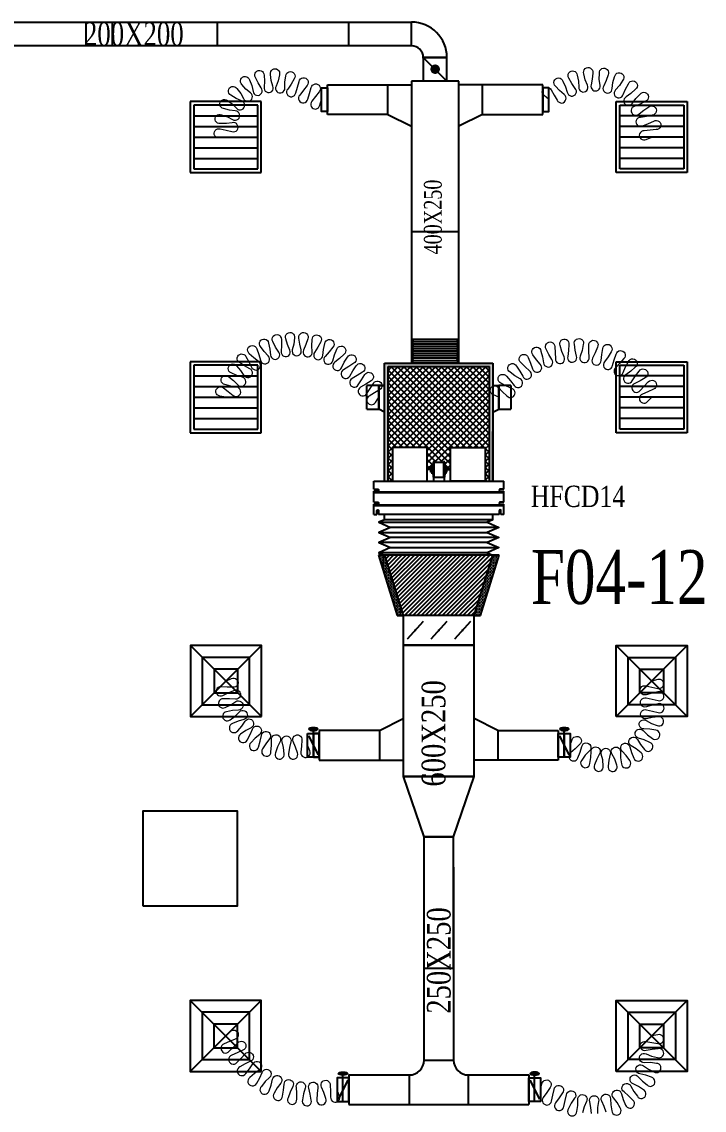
# Model space of a CAD drawing. Header units: metres. Extents: x 352651 to 1421851, y -87441 to -24441.
# Drawn here: x 672258 to 678025, y -66988 to -57785 of the extents above; entities that cross this region are included whole.
import ezdxf
from ezdxf.enums import TextEntityAlignment as Align

# ---------------------------------------------------------------- set-up
doc = ezdxf.new("R2010")
doc.units = ezdxf.units.M
doc.header["$LTSCALE"] = 300
doc.header["$MEASUREMENT"] = 0
for name, color, linetype in [('bat noi mem', 4, 'CONTINUOUS'), ('CUAGIO', 2, 'CONTINUOUS'), ('KT', 1, 'CONTINUOUS'), ('thiet bi', 11, 'CONTINUOUS'), ('vach', 6, 'CONTINUOUS')]:
    doc.layers.add(name, color=color, linetype=linetype)
doc.layers.add('noi mem', color=5, linetype='BATTING', lineweight=0)
doc.styles.add('PHU', font='vntimeh.shx', dxfattribs={"width": 0.8})
doc.styles.add('ROMANS', font='romans.shx', dxfattribs={"width": 0.75, "bigfont": 'romancvn.shx'})
doc.linetypes.add('BATTING', pattern='A,0.0001,-0.1,[134,ltypeshp.shx,S=0.1,R=0,X=-0.1,Y=0],-0.2,[134,ltypeshp.shx,S=0.1,R=180,X=0.1,Y=0],-0.1', length=0.4001)
pattern_1 = [(180, (1231450.94, -4848.227), (-6.25, 12.5), [0, -12.5])]

# ---------------------------------------------------------------- blocks, each defined once
blk = doc.blocks.new('cot1')
at = {"layer": 'vach'}
blk.add_lwpolyline([(-400, -400), (400, -400), (400, 400), (-400, 400)], close=True, dxfattribs=at)
blk = doc.blocks.new('SAD')
at = {"layer": 'CUAGIO', "color": 8}
for p, q in [((-300, -300), (300, 300)), ((300, -300), (-300, 300))]:
    blk.add_line(p, q, dxfattribs=at)
at = {"layer": 'CUAGIO'}
blk.add_lwpolyline([(300, -300), (300, 300), (-300, 300), (-300, -300)], close=True, dxfattribs=at)
at = {"layer": 'CUAGIO', "color": 8}
for points in [[(200, -200), (200, 200), (-200, 200), (-200, -200)], [(100, -100), (100, 100), (-100, 100), (-100, -100)]]:
    blk.add_lwpolyline(points, close=True, dxfattribs=at)
blk = doc.blocks.new('SAG')
at = {"layer": 'CUAGIO'}
for p, q in [((-300, 300), (-300, -300)), ((300, 300), (-300, 300)), ((300, -300), (300, 300)), ((-300, -300), (300, -300))]:
    blk.add_line(p, q, dxfattribs=at)
at = {"layer": 'CUAGIO', "color": 8}
for p, q in [((-270, 270), (-270, -270)), ((270, 270), (-270, 270)), ((-180, -270), (-180, 270)), ((-90, -270), (-90, 270)), ((0, -270), (0, 270)), ((90, -270), (90, 270)), ((180, -270), (180, 270)), ((270, -270), (270, 270)), ((-270, -270), (270, -270))]:
    blk.add_line(p, q, dxfattribs=at)
blk = doc.blocks.new('1-van gio D200')
at = {"layer": 'CUAGIO'}
h = blk.add_hatch(dxfattribs=at)
h.set_pattern_fill('ANSI31', color=256, scale=100, style=0)
edge = h.paths.add_edge_path()
edge.add_ellipse((486127, -58494), major_axis=(-38.1, 0), ratio=0.310482, start_angle=0, end_angle=360, ccw=False)
for p, q in [((486167, -58437.3), (486087.1, -58277.5)), ((486127, -58257.4), (486127, -58494))]:
    blk.add_line(p, q, dxfattribs=at)
at = {"layer": 'CUAGIO', "const_width": 3}
for points in [[(486127, -58457.4), (486177, -58457.4), (486177, -58257.4), (486077, -58257.4), (486077, -58457.4), (486127, -58457.4)], [(486167, -58437.3), (486087.1, -58277.5)], [(486127, -58257.4), (486127, -58494)]]:
    blk.add_lwpolyline(points, dxfattribs=at)
at = {"layer": 'CUAGIO'}
blk.add_lwpolyline([(486177, -58457.4), (486077, -58457.4), (486077, -58257.4), (486177, -58257.4)], close=True, dxfattribs=at)
at = {"layer": 'CUAGIO', "const_width": 5.35}
blk.add_lwpolyline([(486130.7, -58357.4, -1), (486123.3, -58357.4, -1)], format="xyb", close=True, dxfattribs=at)
at = {"layer": 'CUAGIO', "extrusion": (0, 0, -1)}
blk.add_ellipse((486127, -58494), major_axis=(-38.1, 0), ratio=0.310482, start_param=-1.570796, end_param=4.712389, dxfattribs=at)

msp = doc.modelspace()

# ---------------------------------------------------------------- hatches: boundary and pattern name
at = {"layer": 'CUAGIO'}
h = msp.add_hatch(dxfattribs=at)
h.set_pattern_fill('DOTS', color=2, scale=200, style=0)
h.set_pattern_definition([(0, (77245.287, -31132.81), (6.25, 12.5), [0, -12.5])])
h.paths.add_polyline_path([(676210.1, -60700.3), (676210.1, -61670.3), (676240.1, -61670.3), (676240.1, -60670.3), (675324.1, -60670.3), (675324.1, -61670.3), (675354.1, -61670.3), (675354.1, -60700.3)])
at = {"layer": 'CUAGIO', "ltscale": 1.5}
h = msp.add_hatch(dxfattribs=at)
h.set_pattern_fill('ANSI37', color=9, scale=300, style=0)
h.set_pattern_definition([(45, (124660.246, -1069.766), (-26.5165043, 26.5165043), []), (135, (124660.246, -1069.766), (-26.5165043, -26.5165043), [])])
h.paths.add_polyline_path([(675685.3, -61384.3), (675685.3, -61571.7), (675714.7, -61571.7), (675714.7, -61551.5), (675725.3, -61551.5), (675725.3, -61535.7), (675735.2, -61535.7), (675735.2, -61510.8, -1), (675741.7, -61508.7), (675824, -61508.7, -1), (675830.5, -61510.8), (675830.5, -61535.7), (675840.4, -61535.7), (675840.4, -61551.5), (675850.9, -61551.5), (675850.9, -61571.7), (675880.3, -61571.7), (675880.3, -61384.3), (676175.3, -61384.3), (676175.3, -61670.3), (676210.1, -61670.3), (676210.1, -60700.3), (675354.1, -60700.3), (675354.1, -61670.3), (675390.3, -61670.3), (675390.3, -61384.3)])
at = {"layer": 'CUAGIO'}
h = msp.add_hatch(dxfattribs=at)
h.set_pattern_fill('DOTS', color=2, scale=200, angle=180, style=0)
h.set_pattern_definition(pattern_1)
h.paths.add_polyline_path([(675482.1, -62805.3), (675429.8, -62805.3), (675271.8, -62295.3), (675324.1, -62295.3)])
h = msp.add_hatch(dxfattribs=at)
h.set_pattern_fill('ANSI31', color=256, scale=200, style=0)
h.set_pattern_definition([(45, (-181458.12, -88621.382), (-17.6776695, 17.6776695), [])])
h.paths.add_polyline_path([(675324.1, -62295.3), (675482.1, -62805.3), (676082.1, -62805.3), (676240.1, -62295.3)])
h = msp.add_hatch(dxfattribs=at)
h.set_pattern_fill('DOTS', color=2, scale=200, angle=180, style=0)
h.set_pattern_definition(pattern_1)
h.paths.add_polyline_path([(676134.5, -62805.3), (676082.1, -62805.3), (676240.1, -62295.3), (676292.5, -62295.3)])

# ---------------------------------------------------------------- linework, layer by layer
at = {"layer": 'bat noi mem'}
for p, q in [((675951.5, -60470.3), (675551.5, -60470.3)), ((675571.5, -60470.3), (675551.5, -60490.3)), ((675951.5, -60490.3), (675551.5, -60490.3)), ((675551.5, -60490.3), (675571.5, -60510.3)), ((675571.5, -60510.3), (675551.5, -60530.3)), ((675951.5, -60530.3), (675551.5, -60530.3)), ((675551.5, -60530.3), (675571.5, -60550.3)), ((675571.5, -60550.3), (675551.5, -60570.3)), ((675931.5, -60510.3), (675571.5, -60510.3)), ((675931.5, -60550.3), (675571.5, -60550.3)), ((675931.5, -60470.3), (675951.5, -60490.3)), ((675951.5, -60490.3), (675931.5, -60510.3)), ((675931.5, -60510.3), (675951.5, -60530.3)), ((675951.5, -60530.3), (675931.5, -60550.3)), ((675931.5, -60550.3), (675951.5, -60570.3)), ((675951.5, -60570.3), (675551.5, -60570.3)), ((675551.5, -60570.3), (675571.5, -60590.3)), ((675571.5, -60590.3), (675551.5, -60610.3)), ((675951.5, -60610.3), (675551.5, -60610.3)), ((675551.5, -60610.3), (675571.5, -60630.3)), ((675571.5, -60630.3), (675551.5, -60650.3)), ((675931.5, -60590.3), (675571.5, -60590.3)), ((675931.5, -60630.3), (675571.5, -60630.3)), ((675951.5, -60570.3), (675931.5, -60590.3)), ((675931.5, -60590.3), (675951.5, -60610.3)), ((675951.5, -60610.3), (675931.5, -60630.3)), ((675931.5, -60630.3), (675951.5, -60650.3)), ((675951.5, -60650.3), (675551.5, -60650.3)), ((675551.5, -60650.3), (675571.5, -60670.3)), ((675931.5, -60670.3), (675571.5, -60670.3)), ((675951.5, -60650.3), (675931.5, -60670.3)), ((675274.1, -62016.7), (676190.1, -62016.7)), ((675274.1, -62102.4), (676190.1, -62102.4)), ((676290.1, -62059.5), (675374.1, -62059.5)), ((676190.1, -62188.1), (675274.1, -62188.1)), ((676290.1, -62145.3), (675374.1, -62145.3)), ((676190.1, -62273.8), (675274.1, -62273.8)), ((676240.1, -62295.3), (675324.1, -62295.3)), ((675374.1, -62231), (676290.1, -62231))]:
    msp.add_line(p, q, dxfattribs=at)
for points in [[(675324.1, -61995.3), (675274.1, -62016.7), (675374.1, -62059.5), (675274.1, -62102.4), (675374.1, -62145.3), (675274.1, -62188.1), (675374.1, -62231), (675274.1, -62273.8), (675324.1, -62295.3)], [(676240.1, -61995.3), (676190.1, -62016.7), (676290.1, -62059.5), (676190.1, -62102.4), (676290.1, -62145.3), (676190.1, -62188.1), (676290.1, -62231), (676190.1, -62273.8), (676240.1, -62295.3)]]:
    msp.add_lwpolyline(points, dxfattribs=at)
at = {"layer": 'CUAGIO'}
for p, q in [((669469.6, -57788.1), (675551.5, -57788.1)), ((672799.6, -57788.1), (672799.6, -57988.1)), ((673021.5, -57788.1), (673021.5, -57988.1)), ((673909.6, -57788.1), (673909.6, -57988.1)), ((675019.6, -57788.1), (675019.6, -57988.1)), ((675551.5, -57988.1), (675551.5, -57788.1)), ((675551.5, -57988.1), (664629.4, -57988.1)), ((675851.5, -58088.1), (675651.5, -58088.1)), ((675651.5, -58088.1), (675851.5, -58287.8)), ((675651.5, -58092.1), (675651.5, -58088.1)), ((675651.5, -58088.1), (675851.5, -58088.1)), ((675651.5, -58092.1), (675651.5, -58287.8)), ((675851.5, -58287.8), (675851.5, -58088.8)), ((674841.5, -58567.7), (674841.5, -58317.7)), ((674841.5, -58317.7), (675551.5, -58317.7)), ((674851.5, -58317.7), (675551.5, -58317.7)), ((675351.5, -58567.7), (675351.5, -58317.7)), ((675351.5, -58567.7), (675351.5, -58317.7)), ((675551.5, -58287.8), (675551.5, -60670.3)), ((675951.5, -58287.8), (675551.5, -58287.8)), ((675851.5, -58287.8), (675651.5, -58287.8)), ((675951.5, -60670.3), (675951.5, -58287.8)), ((676651.4, -58317.7), (675951.5, -58317.7)), ((676661.4, -58317.7), (675951.5, -58317.7)), ((676151.5, -58567.7), (676151.5, -58317.7)), ((676151.5, -58567.7), (676151.5, -58317.7)), ((676661.4, -58567.7), (676661.4, -58317.7)), ((675351.5, -58567.7), (674841.5, -58567.7)), ((675351.5, -58567.7), (674851.5, -58567.7)), ((675351.5, -58567.7), (675551.5, -58667.7)), ((675351.5, -58567.7), (675551.5, -58667.7)), ((676151.5, -58567.7), (675951.5, -58667.7)), ((676151.5, -58567.7), (675951.5, -58667.7)), ((676151.5, -58567.7), (676651.4, -58567.7)), ((676151.5, -58567.7), (676661.4, -58567.7)), ((675951.5, -59560.3), (675551.5, -59560.3)), ((675851.5, -59560.3), (675651.5, -59560.3)), ((675354.1, -61670.3), (675354.1, -60700.3)), ((676210.1, -61670.3), (676210.1, -60700.3)), ((675174.4, -61059.6), (675174.4, -60859.6)), ((675274.1, -60859.6), (675174.4, -60859.6)), ((675274.1, -61059.6), (675274.1, -60859.6)), ((675274.1, -60859.6), (675274.1, -61059.6)), ((676290.1, -60859.6), (676290.1, -61059.6)), ((676290.1, -60859.6), (676290.1, -61059.6)), ((676290.1, -61059.6), (676290.1, -60859.6)), ((676389.8, -60859.6), (676389.8, -61059.6)), ((676290.1, -61059.6), (676389.8, -61059.6)), ((676240.1, -61670.3), (676240.1, -61248.9)), ((675649.1, -62856), (675515.2, -63004.6)), ((675849.1, -62856), (675715.2, -63004.6)), ((676049.1, -62856), (675915.2, -63004.6)), ((676082.1, -63055.3), (675482.1, -63055.3)), ((675282.1, -63777.1), (675482.1, -63677.1)), ((676282.1, -63777.1), (676082.1, -63677.1)), ((675282.1, -63777.1), (674772.1, -63777.1)), ((674772.1, -63777.1), (674772.1, -64027.1)), ((675282.1, -63777.1), (675282.1, -64027.1)), ((676282.1, -63777.1), (676792.1, -63777.1)), ((676282.1, -63777.1), (676282.1, -64027.1)), ((676792.1, -63777.1), (676792.1, -64027.1)), ((674772.1, -64027.1), (675482.1, -64027.1)), ((676792.1, -64027.1), (676082.1, -64027.1)), ((675657.2, -66564.8), (675907.2, -66564.8)), ((675022.2, -66689.8), (675022.2, -66939.8)), ((675532.2, -66689.8), (675532.2, -66939.8)), ((676032.2, -66939.8), (676032.2, -66689.8)), ((676542.2, -66689.8), (676542.2, -66939.8))]:
    msp.add_line(p, q, dxfattribs=at)
at = {"layer": 'CUAGIO', "color": 2}
for p, q in [((675324.1, -61670.3), (675324.1, -60670.3)), ((675324.1, -60670.3), (676240.1, -60670.3)), ((675354.1, -60700.3), (676210.1, -60700.3)), ((676240.1, -60670.3), (676240.1, -61670.3)), ((676292.5, -62295.3), (675271.8, -62295.3)), ((676240.1, -62295.3), (676292.5, -62295.3)), ((675429.8, -62805.3), (675482.1, -62805.3)), ((676066.7, -62805.3), (675497.6, -62805.3)), ((676082.1, -62805.3), (676134.5, -62805.3))]:
    msp.add_line(p, q, dxfattribs=at)
at = {"layer": 'CUAGIO', "ltscale": 1.5}
msp.add_line((675022.2, -66939.8), (676542.2, -66939.8), dxfattribs=at)
at = {"layer": 'CUAGIO'}
for points, const_width in [([(675731.5, -58185.8, 1), (675771.5, -58185.8, 1)], 40), ([(675577.1, -62930.3, -1), (675587.1, -62930.3, -1)], 10), ([(675777.1, -62930.3, -1), (675787.1, -62930.3, -1)], 10), ([(675977.1, -62930.3, -1), (675987.1, -62930.3, -1)], 10)]:
    msp.add_lwpolyline(points, format="xyb", close=True, dxfattribs=dict(at, const_width=const_width))
for points in [[(674841.5, -58542.7), (674791.5, -58542.7), (674791.5, -58342.7), (674841.5, -58342.7)], [(676661.4, -58542.7), (676711.4, -58542.7), (676711.4, -58342.7), (676661.4, -58342.7)], [(675482.1, -63055.3), (676082.1, -63055.3), (676082.1, -62805.3), (675482.1, -62805.3)], [(674772.1, -63802.1), (674722.1, -63802.1), (674722.1, -64002.1), (674772.1, -64002.1)], [(676792.1, -63802.1), (676842.1, -63802.1), (676842.1, -64002.1), (676792.1, -64002.1)], [(676082.1, -64165.3), (675482.1, -64165.3), (675657.1, -64675.3), (675907.1, -64675.3)], [(675657.1, -64675.3), (675657.1, -65785.3), (675907.1, -65785.3), (675907.1, -64675.3)]]:
    msp.add_lwpolyline(points, close=True, dxfattribs=at)
for points in [[(675324.1, -60859.6), (675274.1, -60859.6)], [(675274.1, -60859.6), (675324.1, -60859.6)], [(676240.1, -60859.6), (676290.1, -60859.6)], [(676240.1, -60859.6), (676290.1, -60859.6)], [(676389.8, -60859.6), (676290.1, -60859.6)], [(675174.4, -61059.6), (675274.1, -61059.6)], [(675324.1, -61084.8), (675274.1, -61059.6)], [(676240.1, -61084.8), (676290.1, -61059.6)], [(675271.8, -62295.3), (675429.8, -62805.3)], [(676082.1, -62805.3), (676240.1, -62295.3), (675324.1, -62295.3), (675482.1, -62805.3)], [(676134.5, -62805.3), (676292.5, -62295.3)]]:
    msp.add_lwpolyline(points, dxfattribs=at)
at = {"layer": 'CUAGIO', "color": 2}
msp.add_lwpolyline([(675482.1, -64165.3), (676082.1, -64165.3), (676082.1, -63055.3), (675482.1, -63055.3)], close=True, dxfattribs=at)
at = {"layer": 'CUAGIO'}
for points in [[(675022.2, -66689.8), (675532.2, -66689.8, 0.414214), (675657.2, -66564.8), (675657.2, -64932.6)], [(675907.2, -64932.6), (675907.2, -66564.8, 0.414214), (676032.2, -66689.8), (676542.2, -66689.8)]]:
    msp.add_lwpolyline(points, format="xyb", dxfattribs=at)
for radius in [300, 100]:
    msp.add_arc((675551.5, -58088.1), radius, 0, 90, dxfattribs=at)
at = {"layer": 'noi mem', "linetype": 'ByBlock', "ltscale": 1.5}
for points in [[(673982.1, -58759.6), (673931.8, -58766.2, -1.333333), (673935, -58691.3), (673984.6, -58702.1), (674034, -58713.3, 1.333333), (674037.5, -58638.3), (673987.3, -58644.7), (673935.5, -58645.6, -1.333333), (673947, -58571.5), (673996.1, -58588), (674040.3, -58610.8, 1.333333), (674062.3, -58539.1), (674012.9, -58533.1), (673963.1, -58519.1, -1.333333), (673995.3, -58451.4), (674037.6, -58481.3), (674073.4, -58515.8, 1.333333), (674115.1, -58453.5), (674069.5, -58433.5), (674025.8, -58405.8, -1.333333), (674076.1, -58350.2), (674108.1, -58391), (674132.4, -58434.3, 1.333333), (674190.3, -58386.5), (674152.3, -58354.4), (674118.4, -58315.3, -1.333333), (674182.5, -58276.4), (674201.4, -58324.6), (674212.4, -58373.2, 1.333333), (674281.5, -58344), (674254.4, -58302.3), (674233, -58255.1, -1.333333), (674305.6, -58236.3), (674309.9, -58287.9), (674306.5, -58337.5, 1.333333), (674381, -58329.5), (674367, -58281.7), (674360.2, -58230.4, -1.333333), (674435.1, -58233.2), (674424.4, -58283.9), (674406.9, -58330.4, 1.333333), (674480.6, -58344.1), (674480.9, -58294.3), (674489, -58243.2, -1.333333), (674560, -58267.4), (674535.2, -58312.8), (674505.6, -58353.5, 1.333333), (674573, -58386.4), (674586.8, -58338.1), (674601.8, -58289.6, -1.333333), (674668.6, -58323.7), (674638, -58364.2), (674607.5, -58404.8, 1.333333), (674674.2, -58438.9), (674689.2, -58390.4), (674704.1, -58341.9, -1.333333), (674770.9, -58376), (674740.4, -58416.5), (674709.8, -58457.1, 1.333333), (674776.6, -58491.2), (674791.5, -58442.7)], [(676711.4, -58442.7), (676673.5, -58409.1, -1.333333), (676731.3, -58361.3), (676757.2, -58404.7), (676782.8, -58448.1, 1.333333), (676840.8, -58400.6), (676803.3, -58367), (676768.5, -58329, -1.333333), (676830.8, -58287.3), (676852.7, -58333.9), (676867.7, -58381.3, 1.333333), (676934.8, -58347.8), (676905.9, -58307.3), (676881.6, -58261.9, -1.333333), (676952.4, -58237), (676962, -58287.6), (676964.7, -58337.2, 1.333333), (677038, -58321.5), (677020.1, -58275.1), (677008, -58225, -1.333333), (677082.7, -58218.6), (677079.3, -58270), (677069.6, -58318.7, 1.333333), (677144.6, -58321.7), (677138.7, -58272.4), (677139.5, -58220.9, -1.333333), (677213.4, -58233.2), (677197.4, -58282.2), (677175.8, -58326.9, 1.333333), (677247.7, -58348.5), (677254.3, -58299.3), (677267.9, -58249.5, -1.333333), (677336.4, -58279.9), (677308.7, -58323.4), (677276.7, -58361.3, 1.333333), (677340.9, -58400.1), (677359.6, -58354.1), (677385.1, -58309.3, -1.333333), (677443.9, -58355.8), (677406.2, -58391), (677365.8, -58419.8, 1.333333), (677418.3, -58473.3), (677447.9, -58433.4), (677483.7, -58396.4, -1.333333), (677529.1, -58456.1), (677483.9, -58480.7), (677437.5, -58498.6, 1.333333), (677475.1, -58563.5), (677513.7, -58532.2), (677557.6, -58505.3, -1.333333), (677586.7, -58574.4), (677536.7, -58587), (677487.3, -58593, 1.333333), (677507.8, -58665.2), (677553.1, -58644.2), (677599.6, -58624.4, -1.333333), (677618, -58697.2), (677567.6, -58701.9), (677517.2, -58706.6, 1.333333), (677535.5, -58779.3), (677582.1, -58759.6)], [(673982.1, -60959.6), (673931.8, -60949.7, -1.333333), (673962.5, -60881.3), (674003.4, -60912.3), (674044.2, -60943.4, 1.333333), (674075, -60875), (674024.6, -60865.1), (673974.3, -60852.5, -1.333333), (674008.3, -60785.7), (674048.1, -60819), (674083.9, -60854.9, 1.333333), (674123.5, -60791.2), (674075.4, -60775), (674027.9, -60754.1, -1.333333), (674072.8, -60694), (674106.3, -60733.5), (674135.6, -60775, 1.333333), (674185.4, -60719), (674140.7, -60694.8), (674097.5, -60666.2, -1.333333), (674151.8, -60614.5), (674178.2, -60659.2), (674200, -60705.1, 1.333333), (674258.6, -60658.2), (674218.7, -60626.9), (674180.9, -60591.3, -1.333333), (674243.2, -60549.6), (674261.7, -60598.1), (674275.4, -60647, 1.333333), (674341.1, -60610.8), (674307, -60573.1), (674275.8, -60531.6, -1.333333), (674344.3, -60501.1), (674354.3, -60552), (674359.5, -60602.5, 1.333333), (674430.4, -60577.9), (674403.2, -60535), (674379.5, -60488.9, -1.333333), (674452.2, -60470.4), (674453.4, -60522.3), (674450, -60573, 1.333333), (674524, -60560.7), (674504.4, -60513.8), (674488.9, -60464.4, -1.333333), (674563.6, -60458.5), (674556, -60509.8), (674544.1, -60559.1, 1.333333), (674619.1, -60559.6), (674607.8, -60510.1), (674600.8, -60458.7, -1.333333), (674675.5, -60465.6), (674659.3, -60514.8), (674639.2, -60561.5, 1.333333), (674713, -60574.7), (674710.3, -60523.9), (674712.1, -60472.1, -1.333333), (674784.6, -60491.5), (674760.3, -60537.3), (674732.5, -60579.9, 1.333333), (674803.1, -60605.4), (674809, -60554.9), (674819.6, -60504.2, -1.333333), (674887.7, -60535.6), (674856, -60576.6), (674821.4, -60613.8, 1.333333), (674886.6, -60650.9), (674901, -60602.2), (674920, -60553.9, -1.333333), (674981.8, -60596.4), (674943.6, -60631.5), (674903.3, -60662.4, 1.333333), (674961.2, -60709.9), (674983.6, -60664.3), (675010.5, -60620, -1.333333), (675064.3, -60672.3), (675020.8, -60700.4), (674976.9, -60727.1, 1.333333), (675029.3, -60780.7), (675057, -60737.4), (675084.6, -60694.2, -1.333333), (675137, -60747.8), (675093.2, -60774.4), (675049.3, -60801.1, 1.333333), (675101.7, -60854.7), (675129.4, -60811.5), (675157, -60768.2, -1.333333), (675209.4, -60821.8), (675165.6, -60848.5), (675121.7, -60875.1, 1.333333), (675174.1, -60928.8), (675201.7, -60885.5), (675229.4, -60842.3, -1.333333), (675281.8, -60895.9), (675237.9, -60922.5), (675194.1, -60949.2, 1.333333), (675246.5, -61002.8), (675274.1, -60959.6)], [(676290.1, -60959.6), (676243.6, -60939.2, -1.333333), (676285.4, -60877), (676321.8, -60912.4), (676358.1, -60947.8, 1.333333), (676400.1, -60885.7), (676353.6, -60865.3), (676307.8, -60841.9, -1.333333), (676353.3, -60782.2), (676388, -60820), (676418.8, -60859.8, 1.333333), (676468.8, -60803.9), (676425.9, -60777.7), (676384.5, -60747.3, -1.333333), (676438.8, -60695.7), (676467.1, -60738.6), (676491.1, -60782.7, 1.333333), (676549.4, -60735.6), (676511.3, -60702.8), (676475.2, -60666.2, -1.333333), (676537.1, -60623.9), (676558.2, -60670.8), (676574.8, -60718.2, 1.333333), (676639.9, -60680.9), (676607.5, -60642.6), (676577.7, -60600.7, -1.333333), (676645.6, -60568.7), (676658.9, -60618.4), (676667.8, -60667.8, 1.333333), (676738, -60641.4), (676712.1, -60598.4), (676689.4, -60552.3, -1.333333), (676761.5, -60531.6), (676766.7, -60582.7), (676767.6, -60633, 1.333333), (676841.1, -60618.1), (676822.4, -60571.5), (676807.4, -60522.3, -1.333333), (676881.8, -60513.4), (676878.8, -60564.7), (676871.7, -60614.5, 1.333333), (676946.6, -60611.5), (676935.6, -60562.5), (676928.6, -60511.6, -1.333333), (677003.5, -60514.7), (676992.4, -60564.8), (676977.4, -60612.8, 1.333333), (677051.8, -60621.9), (677048.8, -60571.7), (677050, -60520.3, -1.333333), (677123.5, -60535.3), (677104.4, -60583), (677082, -60628, 1.333333), (677154, -60648.8), (677159, -60598.8), (677168.4, -60548.3, -1.333333), (677238.6, -60574.8), (677212.2, -60618.9), (677182.8, -60659.7, 1.333333), (677250.6, -60691.8), (677263.5, -60643.2), (677280.9, -60594.8, -1.333333), (677345.9, -60632.2), (677312.8, -60671.5), (677277.3, -60707.1, 1.333333), (677339.1, -60749.6), (677359.6, -60703.7), (677384.5, -60658.7, -1.333333), (677442.7, -60706), (677403.7, -60739.5), (677363, -60769, 1.333333), (677417.3, -60820.8), (677444.8, -60778.7), (677476.5, -60738.3, -1.333333), (677526.5, -60794.2), (677482.7, -60821.1), (677437.8, -60843.7, 1.333333), (677483.1, -60903.5), (677517, -60866.4), (677552.8, -60830.3, -1.333333), (677595.7, -60891.8), (677549.6, -60913), (677503.4, -60934.2, 1.333333), (677546.4, -60995.7), (677582.1, -60959.6)], [(673983.5, -63359.6), (674030.3, -63338.2, -1.333333), (674044.7, -63411.8), (673993.3, -63409.7), (673941.9, -63407.5, 1.333333), (673956.3, -63481.1), (674003.1, -63459.8), (674049.9, -63438.4, -1.333333), (674064.3, -63512), (674012.9, -63509.9), (673961, -63509.2, 1.333333), (673977.3, -63582.4), (674024, -63559.7), (674067.1, -63532.9, -1.333333), (674090.6, -63604.1), (674040, -63608.2), (673988.8, -63618, 1.333333), (674019.5, -63686.4), (674060.8, -63654.8), (674097.5, -63619.6, -1.333333), (674135.1, -63684.5), (674086.4, -63698.9), (674038.4, -63719, 1.333333), (674082.6, -63779.7), (674116.5, -63740.2), (674145.1, -63698.3, -1.333333), (674195.3, -63754), (674150.6, -63778.1), (674107.8, -63807.7, 1.333333), (674163.4, -63858), (674188.5, -63812.3), (674207.9, -63765.4, -1.333333), (674268.5, -63809.7), (674229.7, -63842.4), (674193.9, -63880.2, 1.333333), (674258.7, -63917.9), (674273.8, -63868.1), (674283.2, -63818.2, -1.333333), (674351.5, -63849), (674320.3, -63889.1), (674293, -63933.4, 1.333333), (674364.2, -63957), (674368.8, -63905.1), (674367.7, -63854.4, -1.333333), (674440.9, -63870.5), (674418.6, -63916.1), (674401, -63965.1, 1.333333), (674475.5, -63973.5), (674469.3, -63921.8), (674457.8, -63872.4, -1.333333), (674532.8, -63873.1), (674520.4, -63922.3), (674513.2, -63973.9, 1.333333), (674587.9, -63966.8), (674571.2, -63917.5), (674551.8, -63869.8, -1.333333), (674626, -63858.6), (674621.7, -63909.8), (674617.3, -63961, 1.333333), (674691.5, -63949.8), (674672.1, -63902.1)], [(676892.1, -63902.1), (676910.6, -63854.1, -1.333333), (676972.4, -63896.6), (676934.3, -63931), (676896.1, -63965.5, 1.333333), (676958, -64007.9), (676976.4, -63959.9), (676991, -63911.5, -1.333333), (677055.7, -63949.4), (677020.5, -63985.7), (676989.7, -64027.9, 1.333333), (677058.8, -64057.1), (677067.5, -64005.6), (677069, -63955, -1.333333), (677141.3, -63975), (677116.7, -64019.2), (677097.9, -64067.9, 1.333333), (677172.1, -64078.2), (677167.3, -64026.2), (677155.7, -63977, -1.333333), (677230.7, -63977.6), (677218.4, -64026.6), (677212.7, -64078.5, 1.333333), (677287.1, -64069.4), (677269, -64020.4), (677245.1, -63975.8, -1.333333), (677317.7, -63957), (677318.5, -64007.6), (677326.4, -64059.2, 1.333333), (677395.9, -64031.1), (677365.8, -63988.5), (677331.2, -63951.5, -1.333333), (677396.5, -63914.6), (677410.3, -63963.3), (677431.3, -64011.1, 1.333333), (677491.2, -63966.1), (677451.1, -63932.6), (677408.1, -63905.9, -1.333333), (677461.6, -63853.4), (677487.5, -63896.9), (677520.1, -63937.7, 1.333333), (677566.4, -63878.6), (677519, -63856.7), (677470.6, -63842, -1.333333), (677508.8, -63777.4), (677545, -63812.7), (677587, -63843.7, 1.333333), (677616.5, -63774.7), (677565, -63765.8), (677514.5, -63764.1, -1.333333), (677534.7, -63691.8), (677578.8, -63716.6), (677627.4, -63735.7, 1.333333), (677638, -63661.4), (677586, -63666.1), (677536.5, -63677.2, -1.333333), (677537.8, -63602.2), (677586.9, -63615), (677637.1, -63626, 1.333333), (677635.7, -63551), (677585.9, -63563.9), (677536.1, -63576.8, -1.333333), (677534.8, -63501.8), (677585, -63512.8), (677635.2, -63523.9, 1.333333), (677633.8, -63448.9), (677584, -63461.7), (677534.3, -63474.6, -1.333333), (677532.9, -63399.6), (677583.1, -63410.7), (677633.3, -63421.7, 1.333333), (677631.9, -63346.7), (677582.1, -63359.6)], [(673982.1, -66359.6), (674018.4, -66324, -1.333333), (674060.8, -66385.8), (674014.5, -66406.8), (673968.2, -66427.7, 1.333333), (674010.6, -66489.6), (674046.9, -66454), (674083.1, -66418.4, -1.333333), (674125.5, -66480.3), (674079.2, -66501.2), (674033, -66522.2, 1.333333), (674075.4, -66584), (674111.6, -66548.5), (674146.1, -66512, -1.333333), (674190.6, -66572.4), (674145.5, -66594.6), (674101.5, -66621.1, 1.333333), (674150.8, -66677.6), (674183.1, -66637.7), (674211.1, -66596, -1.333333), (674265, -66648.2), (674224.2, -66677.5), (674185.3, -66711, 1.333333), (674243.3, -66758.6), (674268.5, -66713.8), (674289.2, -66668.1, -1.333333), (674351, -66710.6), (674315.6, -66746.2), (674282.8, -66785.8, 1.333333), (674347.9, -66823), (674365.3, -66774.6), (674378.1, -66726.1, -1.333333), (674446.1, -66757.8), (674417.2, -66798.8), (674391.4, -66843.2, 1.333333), (674461.8, -66869.1), (674470.9, -66818.5), (674475.5, -66768.5, -1.333333), (674547.8, -66788.4), (674526.1, -66833.7), (674508.1, -66881.8, 1.333333), (674581.8, -66895.6), (674582.4, -66844.2), (674578.5, -66794.2, -1.333333), (674653.1, -66801.8), (674639.3, -66850), (674629.5, -66900.5, 1.333333), (674704.5, -66901.8), (674696.5, -66851.1), (674684.4, -66802.3, -1.333333), (674759.2, -66797.4), (674753.6, -66847.3), (674752.4, -66898.7, 1.333333), (674826.5, -66887.5), (674810.2, -66838.8), (674791.2, -66791.8, -1.333333), (674864.5, -66776.2), (674866.2, -66826.9), (674868.1, -66877.6, 1.333333), (674941.4, -66861.8), (674922.2, -66814.8)], [(677196.5, -67005.3), (677180.8, -66956.1), (677159.9, -66910.7, -1.333333), (677232.6, -66892.4), (677235.8, -66942.3), (677245.2, -66993, 1.333333), (677315.4, -66966.6), (677288.9, -66922.2), (677258.3, -66882.7, -1.333333), (677324.9, -66848.4), (677339.3, -66896.3), (677360, -66943.6, 1.333333), (677422.3, -66901.9), (677386.5, -66864.7), (677347.7, -66833.1, -1.333333), (677404.9, -66784.6), (677429.8, -66828), (677460.6, -66869.4, 1.333333), (677511.9, -66814.7), (677468.6, -66786.6), (677423.6, -66764.6, -1.333333), (677468.3, -66704.4), (677502.4, -66741), (677541.8, -66774.3, 1.333333), (677579.3, -66709.4), (677530.8, -66691.9), (677482, -66680.7, -1.333333), (677511.9, -66611.9), (677553.4, -66639.8), (677599.3, -66663.4, 1.333333), (677621.2, -66591.6), (677569.9, -66585.5), (677519.9, -66585.7, -1.333333), (677533.4, -66511.9), (677580.1, -66529.7), (677630.2, -66542.2, 1.333333), (677635.2, -66467.4), (677583.9, -66473.1), (677534.2, -66482.9, -1.333333), (677533.1, -66407.9), (677583.1, -66416.3), (677633.3, -66424.6, 1.333333), (677632, -66349.6), (677582.1, -66359.6)], [(676642.2, -66814.8), (676654, -66765.4, -1.333333), (676722.6, -66795.7), (676694.1, -66837.8), (676665.6, -66879.8, 1.333333), (676734.2, -66910.1), (676746.1, -66860.7), (676757.9, -66811.3, -1.333333), (676826.5, -66841.6), (676798, -66883.6), (676769.5, -66925.7, 1.333333), (676838.1, -66956), (676849.9, -66906.5), (676861.5, -66857.2, -1.333333), (676930.3, -66887.1), (676902, -66929.2), (676877.1, -66974.5, 1.333333), (676948.2, -66998.4), (676955.8, -66947.3), (676957.1, -66897.3, -1.333333), (677030.5, -66913), (677011.3, -66959.2), (676997.3, -67008.9, 1.333333)], [(677072, -67016.1), (677067.8, -66964.6), (677057.8, -66915.6, -1.333333), (677132.7, -66914.3), (677124.5, -66963.6), (677122.2, -67015.2, 1.333333)]]:
    msp.add_lwpolyline(points, format="xyb", dxfattribs=at)
at = {"layer": 'thiet bi'}
for p, q in [((675714.7, -61591.9), (675714.7, -61551.5)), ((675725.3, -61551.5), (675714.7, -61551.5)), ((675725.3, -61607.7), (675725.3, -61535.7)), ((675735.2, -61535.7), (675725.3, -61535.7)), ((675735.2, -61508.7), (675735.2, -61634.8)), ((675735.2, -61508.7), (675830.5, -61508.7)), ((675741.7, -61634.8), (675741.7, -61508.7)), ((675824, -61634.8), (675824, -61508.7)), ((675830.5, -61508.7), (675830.5, -61634.8)), ((675830.5, -61535.7), (675840.4, -61535.7)), ((675840.4, -61607.7), (675840.4, -61535.7)), ((675840.4, -61551.5), (675850.9, -61551.5)), ((675850.9, -61591.9), (675850.9, -61551.5)), ((675714.7, -61571.7), (675685.3, -61571.7)), ((675725.3, -61591.9), (675714.7, -61591.9)), ((675735.2, -61607.7), (675725.3, -61607.7)), ((675735.2, -61634.8), (675830.5, -61634.8)), ((675738.4, -61637.1), (675738.4, -61670.3)), ((675827.3, -61637.1), (675827.3, -61670.3)), ((675830.5, -61607.7), (675840.4, -61607.7)), ((675840.4, -61591.9), (675850.9, -61591.9)), ((675850.9, -61571.7), (675880.3, -61571.7)), ((675233.2, -61736.3), (675233.2, -61670.3)), ((676332.2, -61736.3), (676332.2, -61670.3)), ((675233.2, -61847.3), (675233.2, -61752.3)), ((676331.7, -61762), (675233.7, -61762)), ((676331.7, -61767), (675233.7, -61767)), ((676332.2, -61847.3), (676332.2, -61752.3)), ((675233.2, -61952.3), (675233.2, -61863.3)), ((676331.7, -61873), (675233.7, -61873)), ((676331.7, -61878.5), (675233.7, -61878.5)), ((676332.2, -61952.3), (676332.2, -61863.3)), ((676291.6, -61952.3), (675273.8, -61952.3)), ((675324.1, -61995.3), (675324.1, -61952.3)), ((676240.1, -61995.3), (675324.1, -61995.3)), ((676240.1, -61995.3), (676240.1, -61952.3))]:
    msp.add_line(p, q, dxfattribs=at)
for points in [[(675685.3, -61384.3), (675390.3, -61384.3), (675390.3, -61670.3), (675685.3, -61670.3)], [(675880.3, -61384.3), (676175.3, -61384.3), (676175.3, -61670.3), (675880.3, -61670.3)]]:
    msp.add_lwpolyline(points, close=True, dxfattribs=at)
for points in [[(675233.2, -61670.3), (676332.2, -61670.3)], [(675233.2, -61847.3), (675233.2, -61752.3)], [(676332.2, -61847.3), (676332.2, -61752.3)], [(675233.2, -61952.3), (675257.8, -61952.3)], [(676332.2, -61952.3), (676307.6, -61952.3)]]:
    msp.add_lwpolyline(points, dxfattribs=at)
for points in [[(675233.2, -61736.3), (675265.8, -61736.3, -1), (675265.8, -61752.3), (675233.2, -61752.3)], [(676332.2, -61736.3), (676299.6, -61736.3, 1), (676299.6, -61752.3), (676332.2, -61752.3)], [(675233.2, -61847.3), (675265.8, -61847.3, -1), (675265.8, -61863.3), (675233.2, -61863.3)], [(675257.8, -61952.3), (675257.8, -61920.3, -1), (675273.8, -61920.3), (675273.8, -61952.3)], [(676332.2, -61847.3), (676299.6, -61847.3, 1), (676299.6, -61863.3), (676332.2, -61863.3)], [(676307.6, -61952.3), (676307.6, -61920.3, 1), (676291.6, -61920.3), (676291.6, -61952.3)]]:
    msp.add_lwpolyline(points, format="xyb", dxfattribs=at)
for centre, start, end in [((675738.4, -61509.7), 18.04953, 161.95047), ((675827.3, -61509.7), 18.04953, 161.95047), ((675738.4, -61633.7), 198.04953, 341.95047), ((675827.3, -61633.7), 198.04953, 341.95047)]:
    msp.add_arc(centre, 3.41, start, end, dxfattribs=at)

# ---------------------------------------------------------------- block references
at = {"layer": 'CUAGIO'}
for name, p, rotation in [('SAG', (673982.1, -58759.6), 270), ('SAG', (673982.1, -60959.6), 270), ('1-van gio D200', (1160849.2, -122259.5), 180), ('1-van gio D200', (1162969.2, -122259.5), 180), ('1-van gio D200', (1162719.2, -125172.2), 180)]:
    msp.add_blockref(name, p, dxfattribs=dict(at, rotation=rotation))
at = {"layer": 'CUAGIO', "xscale": -1}
for name, p, rotation in [('SAG', (677582.1, -58759.6), 90), ('SAG', (677582.1, -60959.6), 90), ('1-van gio D200', (188845.2, -125172.2), 180)]:
    msp.add_blockref(name, p, dxfattribs=dict(at, rotation=rotation))
at = {"layer": 'CUAGIO'}
for p in [(673983.5, -63359.6), (673982.1, -66359.6)]:
    msp.add_blockref('SAD', p, dxfattribs=at)
at = {"layer": 'CUAGIO', "xscale": -1}
for p in [(677582.1, -63359.6), (677582.1, -66359.6)]:
    msp.add_blockref('SAD', p, dxfattribs=at)
at = {"layer": 'vach'}
msp.add_blockref('cot1', (673682.1, -64859.6), dxfattribs=at)

# ---------------------------------------------------------------- texts
at = {"layer": 'CUAGIO', "color": 2, "style": 'PHU', "width": 0.75}
msp.add_text('200x200', height=200, dxfattribs=at).set_placement((673204.9, -57988.1), align=Align.CENTER)
msp.add_text('400x250', height=150, rotation=90, dxfattribs=at).set_placement((675806.8, -59435.7), align=Align.CENTER)
at = {"layer": 'CUAGIO', "color": 2, "insert": (676560, -61890), "char_height": 180, "width": 795.013, "attachment_point": 7, "style": 'PHU'}
msp.add_mtext('hfcd14', dxfattribs=at)
at = {"layer": 'CUAGIO', "color": 2, "char_height": 200, "attachment_point": 3, "rotation": 90, "style": 'PHU'}
for s, insert, width in [('600x250', (675637.4, -63351.8), 1155.253), ('250x250', (675681.9, -65271.8), 1132.411)]:
    msp.add_mtext(s, dxfattribs=dict(at, insert=insert, width=width))
at = {"layer": 'KT', "ltscale": 1.5, "insert": (676560.9, -62251.6), "char_height": 456.096, "width": 2517.297, "attachment_point": 1, "style": 'ROMANS'}
msp.add_mtext('{\\fTimes New Roman|b0|i0|c0|p18;F04-12}', dxfattribs=at)

doc.saveas('drawing.dxf')
